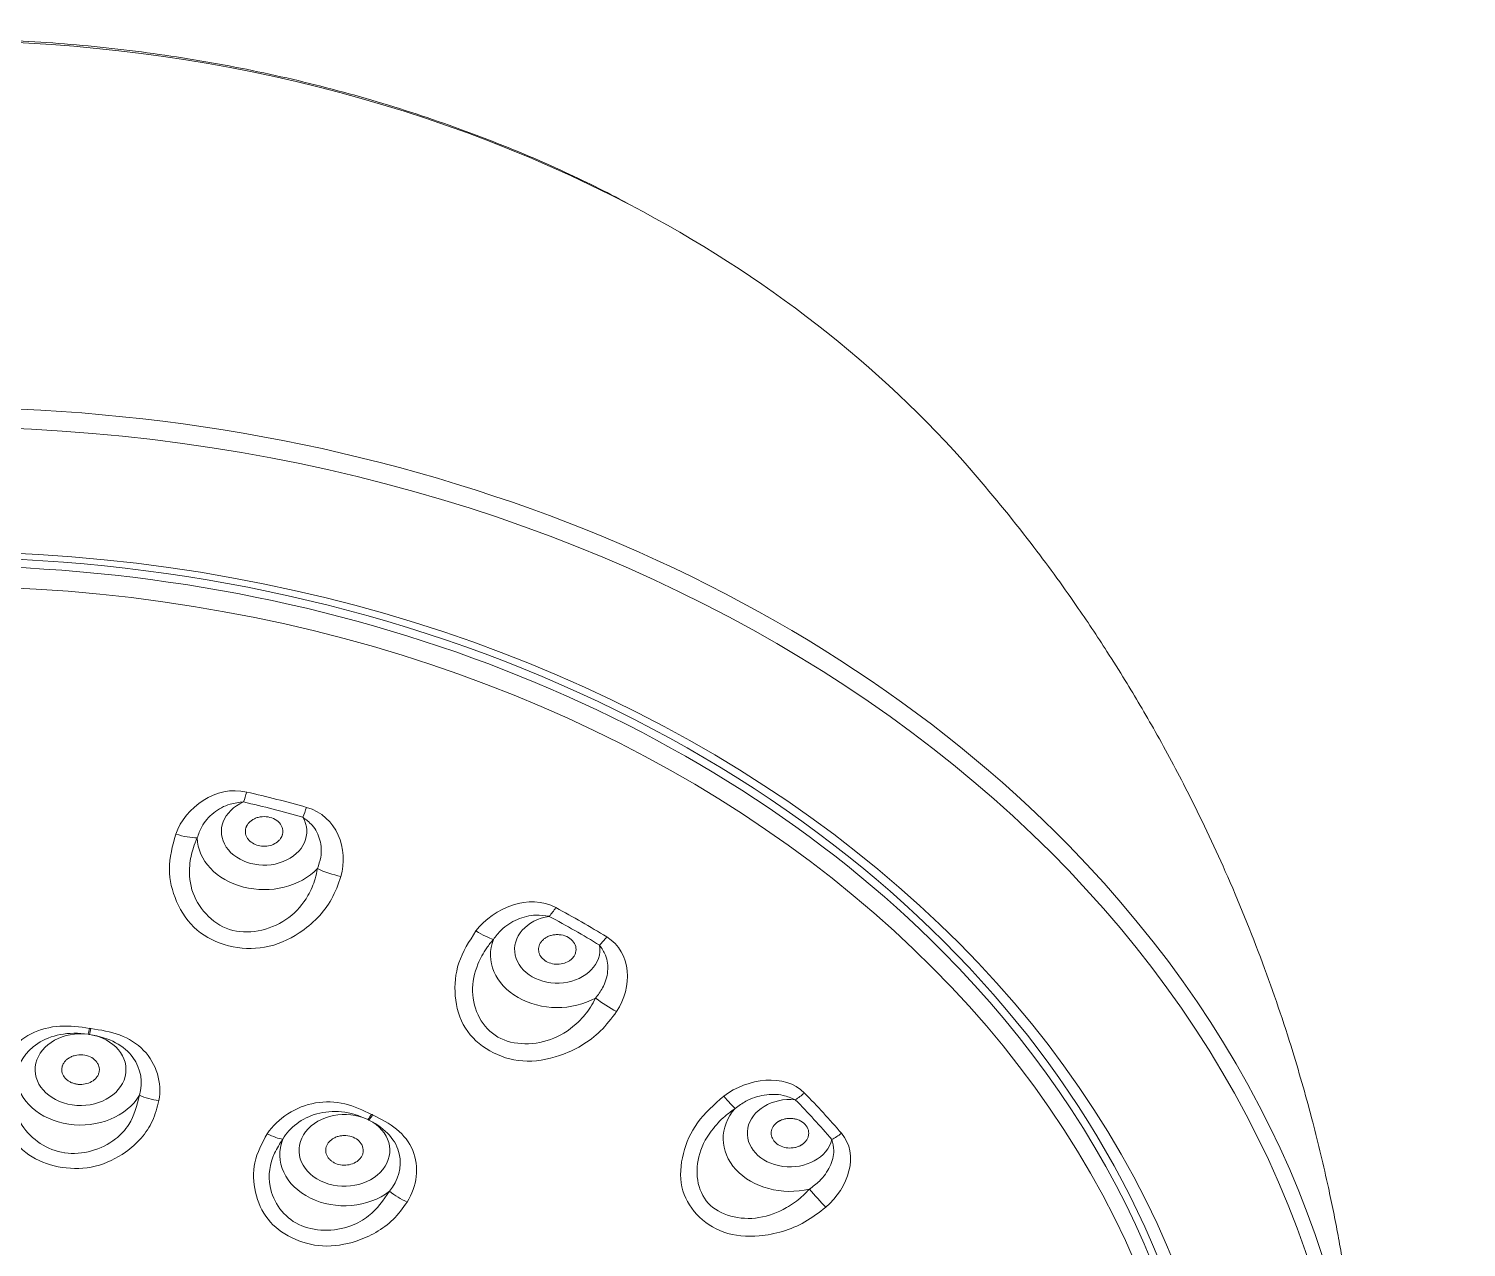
# Model space of a CAD drawing. Extents: x 0 to 1128, y 0 to 827.
# Drawn here: x 473.74 to 512.01, y 527.82 to 560.28 of the extents above; entities that cross this region are included whole.
import ezdxf

# ---------------------------------------------------------------- set-up
doc = ezdxf.new("R2010")
doc.units = 0
doc.header["$LTSCALE"] = 30
doc.header["$MEASUREMENT"] = 0
doc.layers.add('1', color=7, linetype='CONTINUOUS')

msp = doc.modelspace()

# ---------------------------------------------------------------- linework, layer by layer
at = {"layer": '1', "color": 7, "linetype": 'Continuous', "lineweight": 13}
for centre, major_axis, ratio, start_param, end_param in [((471.353, 533.645), (33.305, 0), 0.790155, 0.985535, 2.156816), ((471.353, 520.166), (-37.999, 0), 0.790155, 3.799488, 5.627397), ((471.353, 519.884), (37.699, 0), 0.790155, 5.156583, 10.55138), ((471.353, 519.075), (-34.52, 0), 0.790155, 3.141593, 6.283185), ((471.353, 519.154), (-33.944, 0), 0.790155, 3.806432, 5.595275), ((480.005, 538.895), (1.136, 0), 0.790155, 2.074479, 6.721981), ((471.353, 517.853), (28.789, 0), 0.790155, 1.22784, 1.285435), ((471.353, 517.883), (-29.098, 0), 0.790155, 4.369432, 4.427027), ((477.584, 539.185), (-0.937, 0.348), 0.320636, 1.760258, 2.438286), ((480.005, 538.751), (-1.779, 0), 0.790155, 0.018537, 2.494737), ((481.937, 538.068), (-0.961, 0.277), 0.334397, 1.106661, 1.78469), ((487.811, 535.752), (1.136, 0), 0.790155, 1.76032, 6.407821), ((471.353, 517.853), (28.789, 0), 0.790155, 0.91368, 0.971275), ((471.353, 517.883), (-29.098, 0), 0.790155, 4.055273, 4.112868), ((485.494, 536.636), (-0.794, 0.608), 0.231194, 1.935136, 2.613165), ((487.811, 535.609), (-1.779, 0), 0.790155, 5.987563, 8.463763), ((489.197, 534.51), (-0.834, 0.551), 0.257371, 1.289224, 1.967253), ((475.119, 532.551), (1.209, 0), 0.790155, 1.401382, 7.653797), ((471.353, 516.628), (21.709, 0), 0.790155, 1.38514, 1.386853), ((471.353, 516.642), (21.895, 0), 0.790155, 1.38514, 1.386853), ((475.119, 532.436), (-1.723, 0), 0.790155, 0.059394, 2.712599), ((477.154, 532.076), (-0.787, 0.142), 0.42214, 1.013095, 1.709958), ((492.02, 532.279), (-0.602, 0.799), 0.096628, 2.072191, 2.75022), ((494.005, 530.858), (1.136, 0), 0.790155, 1.44616, 6.093662), ((471.353, 517.853), (28.789, 0), 0.790155, 0.599521, 0.657116), ((471.353, 517.883), (-29.098, 0), 0.790155, 3.741114, 3.798709), ((482.144, 530.4), (1.209, 0), 0.790155, 1.031783, 7.284197), ((471.353, 516.628), (21.709, 0), 0.790155, 1.015541, 1.017254), ((471.353, 516.642), (21.895, 0), 0.790155, 1.015541, 1.017254), ((494.005, 530.714), (-1.779, 0), 0.790155, 5.673404, 8.149603), ((480.014, 531.201), (-0.662, 0.45), 0.33463, 1.904064, 2.600928), ((482.144, 530.286), (-1.723, 0), 0.790155, 5.97298, 8.626186), ((483.705, 529.395), (-0.678, 0.425), 0.346531, 1.241123, 1.937986), ((494.711, 529.353), (-0.651, 0.759), 0.132657, 1.436016, 2.114044)]:
    msp.add_ellipse(centre, major_axis=major_axis, ratio=ratio, start_param=start_param, end_param=end_param, dxfattribs=at)
at = {"layer": '1', "color": 7, "linetype": 'Continuous', "lineweight": 18}
for centre, major_axis, ratio, start_param, end_param in [((471.353, 533.645), (33.305, 0), 0.790155, 0.600291, 0.985535), ((471.353, 519.24), (34.11, 0), 0.790155, 0, 3.141593), ((479.457, 540.294), (-0.226, -0.974), 0.172536, 0.930946, 1.244835), ((481.033, 539.889), (0.272, 0.962), 0.206104, 4.08148, 4.395369), ((471.353, 520.166), (-37.999, 0), 0.790155, 2.502798, 3.799488), ((487.597, 537.247), (-0.475, -0.88), 0.345831, 1.001195, 1.315084), ((488.938, 536.477), (0.521, 0.854), 0.374386, 4.16163, 4.475518), ((471.353, 519.154), (-33.944, 0), 0.790155, 3.141593, 3.806432), ((475.323, 533.982), (0.116, 0.791), 0.112105, 4.060876, 4.295291), ((475.36, 533.977), (-0.117, -0.791), 0.113137, 0.919438, 1.153853), ((494.146, 532.361), (-0.716, -0.699), 0.485274, 1.128317, 1.442205), ((482.765, 531.71), (0.351, 0.719), 0.322207, 4.129124, 4.363538), ((482.797, 531.695), (-0.352, -0.718), 0.3231, 0.988018, 1.222433), ((495.121, 531.301), (0.756, 0.654), 0.50602, 4.299832, 4.61372)]:
    msp.add_ellipse(centre, major_axis=major_axis, ratio=ratio, start_param=start_param, end_param=end_param, dxfattribs=at)
at = {"layer": '1', "color": 7, "linetype": 'Continuous', "lineweight": 13}
msp.add_ellipse((471.353, 518.862), major_axis=(33.622, 0), ratio=0.790155, dxfattribs=at)
at = {"layer": '1', "color": 7, "linetype": 'Continuous', "lineweight": 18}
for points, knots in [([(489.685, 555.624), (489.102, 555.935), (487.79, 556.587), (485.662, 557.466), (483.326, 558.264), (480.921, 558.917), (478.46, 559.422), (475.958, 559.777), (473.43, 559.98), (470.89, 560.029), (468.353, 559.924), (465.832, 559.666), (463.343, 559.256), (460.899, 558.695), (458.514, 557.99), (456.207, 557.136), (454.368, 556.336), (453.332, 555.787), (453.006, 555.607)], [0, 0, 0, 0, 0.053995, 0.119334, 0.18469, 0.250058, 0.315434, 0.380815, 0.446199, 0.511588, 0.576982, 0.642381, 0.707786, 0.773197, 0.838615, 0.904038, 0.969462, 1, 1, 1, 1]), ([(509.351, 520.32), (509.345, 521.096), (509.297, 522.495), (509.145, 524.366), (508.977, 525.776), (508.831, 526.773), (508.71, 527.507), (508.597, 528.138), (508.474, 528.772), (508.262, 529.78), (507.922, 531.205), (507.354, 533.207), (506.594, 535.444), (505.653, 537.76), (504.68, 539.807), (503.896, 541.271), (503.334, 542.248), (502.909, 542.957), (502.352, 543.843), (501.53, 545.076), (500.325, 546.727), (499.345, 547.925), (498.775, 548.579)], [0, 0, 0, 0, 0.075311, 0.136171, 0.182256, 0.21336, 0.234183, 0.25491, 0.275875, 0.297078, 0.355152, 0.418363, 0.49946, 0.584913, 0.661635, 0.720158, 0.746456, 0.771986, 0.801818, 0.849529, 0.915719, 1, 1, 1, 1]), ([(479.457, 539.681), (479.337, 539.668), (479.048, 539.636), (478.64, 539.408), (478.349, 539.075), (478.261, 538.824), (478.227, 538.725)], [0, 0, 0, 0, 0.208279, 0.500324, 0.801781, 1, 1, 1, 1]), ([(480.481, 538.773), (480.483, 538.779), (480.488, 538.792), (480.496, 538.819), (480.506, 538.867), (480.506, 538.936), (480.484, 539.016), (480.428, 539.117), (480.31, 539.222), (480.113, 539.293), (479.931, 539.292), (479.796, 539.257), (479.705, 539.214), (479.628, 539.158), (479.578, 539.103), (479.551, 539.062), (479.539, 539.037), (479.532, 539.022), (479.527, 539.01), (479.522, 538.997), (479.515, 538.975), (479.5, 538.906), (479.508, 538.817), (479.55, 538.726), (479.612, 538.643), (479.722, 538.559), (479.89, 538.501), (480.077, 538.494), (480.256, 538.542), (480.377, 538.623), (480.444, 538.702), (480.47, 538.747), (480.479, 538.77), (480.481, 538.773)], [0, 0, 0, 0, 0.007812, 0.015625, 0.03125, 0.0625, 0.09375, 0.125, 0.1875, 0.25, 0.3125, 0.34375, 0.375, 0.40625, 0.4375, 0.453125, 0.460938, 0.46875, 0.472656, 0.476562, 0.484375, 0.5, 0.5625, 0.59375, 0.625, 0.6875, 0.75, 0.8125, 0.875, 0.9375, 0.96875, 0.996094, 1, 1, 1, 1]), ([(481.425, 537.904), (481.46, 538.005), (481.547, 538.255), (481.521, 538.669), (481.335, 539.048), (481.122, 539.209), (481.033, 539.276)], [0, 0, 0, 0, 0.200427, 0.49953, 0.790892, 1, 1, 1, 1]), ([(487.597, 536.634), (487.478, 536.65), (487.192, 536.691), (486.729, 536.572), (486.341, 536.323), (486.175, 536.105), (486.109, 536.018)], [0, 0, 0, 0, 0.208279, 0.500324, 0.801781, 1, 1, 1, 1]), ([(488.215, 535.52), (488.22, 535.525), (488.23, 535.537), (488.248, 535.56), (488.276, 535.603), (488.303, 535.669), (488.314, 535.751), (488.3, 535.861), (488.229, 535.989), (488.069, 536.104), (487.896, 536.149), (487.754, 536.147), (487.65, 536.129), (487.555, 536.095), (487.486, 536.055), (487.444, 536.022), (487.423, 536.002), (487.41, 535.989), (487.401, 535.978), (487.391, 535.967), (487.376, 535.948), (487.334, 535.886), (487.308, 535.8), (487.312, 535.703), (487.338, 535.608), (487.41, 535.502), (487.547, 535.406), (487.723, 535.354), (487.912, 535.356), (488.058, 535.403), (488.153, 535.461), (488.194, 535.498), (488.213, 535.517), (488.215, 535.52)], [0, 0, 0, 0, 0.007812, 0.015625, 0.03125, 0.0625, 0.09375, 0.125, 0.1875, 0.25, 0.3125, 0.34375, 0.375, 0.40625, 0.4375, 0.453125, 0.460938, 0.46875, 0.472656, 0.476562, 0.484375, 0.5, 0.5625, 0.59375, 0.625, 0.6875, 0.75, 0.8125, 0.875, 0.9375, 0.96875, 0.996094, 1, 1, 1, 1]), ([(488.829, 534.456), (488.896, 534.544), (489.063, 534.762), (489.18, 535.166), (489.138, 535.573), (488.997, 535.778), (488.938, 535.864)], [0, 0, 0, 0, 0.200427, 0.49953, 0.790892, 1, 1, 1, 1]), ([(475.611, 532.48), (475.614, 532.493), (475.619, 532.519), (475.621, 532.572), (475.61, 532.639), (475.577, 532.716), (475.509, 532.809), (475.379, 532.901), (475.18, 532.954), (475.004, 532.942), (474.876, 532.899), (474.791, 532.852), (474.721, 532.793), (474.667, 532.725), (474.641, 532.669), (474.63, 532.631), (474.624, 532.606), (474.614, 532.535), (474.635, 532.42), (474.713, 532.311), (474.802, 532.242), (474.88, 532.201), (474.966, 532.172), (475.087, 532.151), (475.247, 532.159), (475.421, 532.223), (475.531, 532.316), (475.581, 532.394), (475.601, 532.442), (475.608, 532.467), (475.611, 532.48)], [0, 0, 0, 0, 0.015625, 0.03125, 0.0625, 0.09375, 0.125, 0.1875, 0.25, 0.3125, 0.34375, 0.375, 0.40625, 0.4375, 0.46875, 0.476562, 0.484375, 0.5, 0.5625, 0.625, 0.65625, 0.6875, 0.71875, 0.75, 0.8125, 0.875, 0.9375, 0.96875, 0.984375, 1, 1, 1, 1]), ([(494.146, 531.748), (494.04, 531.793), (493.786, 531.901), (493.313, 531.899), (492.867, 531.755), (492.638, 531.586), (492.547, 531.519)], [0, 0, 0, 0, 0.208279, 0.500324, 0.801781, 1, 1, 1, 1]), ([(494.299, 530.538), (494.306, 530.542), (494.32, 530.55), (494.346, 530.568), (494.389, 530.602), (494.441, 530.658), (494.483, 530.733), (494.513, 530.841), (494.496, 530.981), (494.389, 531.129), (494.241, 531.214), (494.105, 531.247), (494, 531.255), (493.896, 531.246), (493.815, 531.224), (493.762, 531.203), (493.734, 531.19), (493.717, 531.18), (493.703, 531.173), (493.691, 531.165), (493.669, 531.15), (493.604, 531.101), (493.545, 531.026), (493.511, 530.932), (493.499, 530.836), (493.526, 530.718), (493.619, 530.592), (493.766, 530.5), (493.946, 530.456), (494.104, 530.465), (494.217, 530.497), (494.271, 530.522), (494.296, 530.536), (494.299, 530.538)], [0, 0, 0, 0, 0.007812, 0.015625, 0.03125, 0.0625, 0.09375, 0.125, 0.1875, 0.25, 0.3125, 0.34375, 0.375, 0.40625, 0.4375, 0.453125, 0.460938, 0.46875, 0.472656, 0.476562, 0.484375, 0.5, 0.5625, 0.59375, 0.625, 0.6875, 0.75, 0.8125, 0.875, 0.9375, 0.96875, 0.996094, 1, 1, 1, 1]), ([(482.571, 530.194), (482.58, 530.205), (482.595, 530.228), (482.622, 530.277), (482.643, 530.342), (482.647, 530.423), (482.625, 530.53), (482.547, 530.653), (482.386, 530.759), (482.216, 530.798), (482.077, 530.794), (481.976, 530.775), (481.883, 530.74), (481.802, 530.692), (481.753, 530.647), (481.725, 530.615), (481.707, 530.593), (481.666, 530.53), (481.633, 530.417), (481.656, 530.293), (481.708, 530.203), (481.761, 530.143), (481.828, 530.091), (481.932, 530.037), (482.084, 529.999), (482.276, 530.009), (482.421, 530.064), (482.503, 530.123), (482.544, 530.162), (482.562, 530.183), (482.571, 530.194)], [0, 0, 0, 0, 0.015625, 0.03125, 0.0625, 0.09375, 0.125, 0.1875, 0.25, 0.3125, 0.34375, 0.375, 0.40625, 0.4375, 0.46875, 0.476562, 0.484375, 0.5, 0.5625, 0.625, 0.65625, 0.6875, 0.71875, 0.75, 0.8125, 0.875, 0.9375, 0.96875, 0.984375, 1, 1, 1, 1]), ([(494.523, 529.37), (494.615, 529.437), (494.844, 529.606), (495.094, 529.964), (495.2, 530.363), (495.144, 530.592), (495.121, 530.688)], [0, 0, 0, 0, 0.200427, 0.49953, 0.790892, 1, 1, 1, 1])]:
    msp.add_open_spline(points, degree=3, knots=knots, dxfattribs=at)
at = {"layer": '1', "color": 7, "linetype": 'Continuous', "lineweight": 13}
for points in [[(479.544, 539.945), (478.719, 540.136), (477.915, 539.535), (477.651, 538.825)], [(482.051, 537.695), (482.259, 538.417), (481.951, 539.306), (481.137, 539.536)], [(487.771, 536.865), (487.061, 537.248), (486.119, 536.866), (485.646, 536.248)], [(489.389, 534.099), (489.814, 534.742), (489.81, 535.67), (489.126, 536.087)], [(494.391, 531.927), (493.866, 532.465), (492.878, 532.324), (492.242, 531.845)], [(494.961, 528.887), (495.561, 529.402), (495.863, 530.293), (495.376, 530.856)]]:
    msp.add_open_spline(points, degree=3, dxfattribs=at)
for points, knots in [([(482.051, 537.695), (481.978, 537.489), (481.836, 537.092), (481.445, 536.578), (480.863, 536.101), (480.044, 535.734), (479.042, 535.792), (478.155, 536.215), (477.633, 536.994), (477.405, 537.908), (477.567, 538.513), (477.651, 538.825)], [0, 0, 0, 0, 0.087456, 0.169153, 0.25014, 0.377375, 0.499739, 0.622279, 0.749894, 0.871256, 1, 1, 1, 1]), ([(478.227, 538.725), (478.189, 538.639), (478.087, 538.403), (477.992, 537.902), (478.07, 537.006), (478.69, 536.383), (479.659, 536.135), (480.555, 536.37), (481.148, 537.094), (481.359, 537.565), (481.407, 537.814), (481.425, 537.904)], [0, 0, 0, 0, 0.046355, 0.127416, 0.254336, 0.50001, 0.500136, 0.746142, 0.872777, 0.954138, 1, 1, 1, 1]), ([(489.389, 534.099), (489.255, 533.919), (488.995, 533.572), (488.466, 533.173), (487.771, 532.856), (486.889, 532.702), (485.973, 533), (485.282, 533.621), (485.043, 534.494), (485.123, 535.428), (485.468, 535.969), (485.646, 536.248)], [0, 0, 0, 0, 0.087456, 0.169153, 0.25014, 0.377375, 0.499739, 0.622279, 0.749894, 0.871256, 1, 1, 1, 1]), ([(486.109, 536.018), (486.048, 535.945), (485.882, 535.742), (485.64, 535.284), (485.435, 534.403), (485.817, 533.655), (486.641, 533.182), (487.55, 533.191), (488.325, 533.744), (488.666, 534.146), (488.786, 534.374), (488.829, 534.456)], [0, 0, 0, 0, 0.046355, 0.127416, 0.254336, 0.50001, 0.500136, 0.746142, 0.872777, 0.954138, 1, 1, 1, 1]), ([(475.357, 533.65), (475.099, 533.688), (474.833, 533.725), (474.3, 533.692), (474.037, 533.623), (473.34, 533.27), (473.004, 532.834), (472.899, 532.363)], [0, 0, 0, 0, 0.25, 0.25, 0.5, 0.5, 1, 1, 1, 1]), ([(473.399, 532.355), (473.443, 532.693), (473.645, 533.028), (474.148, 533.359), (474.351, 533.442), (474.807, 533.528), (475.063, 533.529), (475.323, 533.492)], [0, 0, 0, 0, 0.5, 0.5, 0.75, 0.75, 1, 1, 1, 1]), ([(477.204, 531.727), (477.29, 532.202), (477.145, 532.707), (476.625, 533.242), (476.404, 533.382), (475.915, 533.565), (475.655, 533.606), (475.394, 533.644)], [0, 0, 0, 0, 0.5, 0.5, 0.75, 0.75, 1, 1, 1, 1]), ([(475.36, 533.487), (475.622, 533.446), (475.856, 533.373), (476.246, 533.163), (476.4, 533.028), (476.735, 532.571), (476.785, 532.201), (476.686, 531.87)], [0, 0, 0, 0, 0.25, 0.25, 0.5, 0.5, 1, 1, 1, 1]), ([(477.204, 531.727), (477.157, 531.543), (477.066, 531.186), (476.75, 530.715), (476.254, 530.272), (475.534, 529.915), (474.627, 529.896), (473.78, 530.177), (473.189, 530.781), (472.813, 531.538), (472.87, 532.086), (472.899, 532.363)], [0, 0, 0, 0, 0.087607, 0.169371, 0.250856, 0.377447, 0.501128, 0.621802, 0.747777, 0.872041, 1, 1, 1, 1]), ([(473.399, 532.355), (473.37, 532.216), (473.278, 531.779), (473.504, 530.892), (474.237, 530.402), (475.156, 530.267), (475.88, 530.477), (476.507, 531.159), (476.618, 531.597), (476.686, 531.87)], [0, 0, 0, 0, 0.080562, 0.253207, 0.499831, 0.500495, 0.747529, 0.843295, 1, 1, 1, 1]), ([(482.863, 531.358), (482.639, 531.467), (482.408, 531.578), (481.903, 531.698), (481.632, 531.708), (480.851, 531.573), (480.369, 531.258), (480.088, 530.844)], [0, 0, 0, 0, 0.25, 0.25, 0.5, 0.5, 1, 1, 1, 1]), ([(494.961, 528.887), (494.779, 528.747), (494.428, 528.476), (493.813, 528.22), (493.072, 528.083), (492.214, 528.147), (491.473, 528.653), (491.044, 529.413), (491.114, 530.308), (491.494, 531.184), (491.987, 531.62), (492.242, 531.845)], [0, 0, 0, 0, 0.087456, 0.169153, 0.25014, 0.377375, 0.499739, 0.622279, 0.749894, 0.871256, 1, 1, 1, 1]), ([(480.504, 530.701), (480.683, 531.006), (481.009, 531.264), (481.615, 531.43), (481.838, 531.451), (482.3, 531.401), (482.539, 531.328), (482.765, 531.22)], [0, 0, 0, 0, 0.5, 0.5, 0.75, 0.75, 1, 1, 1, 1]), ([(482.797, 531.205), (483.022, 531.092), (483.207, 530.957), (483.478, 530.649), (483.563, 530.479), (483.681, 529.955), (483.574, 529.593), (483.347, 529.31)], [0, 0, 0, 0, 0.25, 0.25, 0.5, 0.5, 1, 1, 1, 1]), ([(483.811, 529.023), (484.077, 529.446), (484.141, 529.962), (483.872, 530.614), (483.723, 530.809), (483.344, 531.12), (483.12, 531.232), (482.894, 531.343)], [0, 0, 0, 0, 0.5, 0.5, 0.75, 0.75, 1, 1, 1, 1]), ([(492.547, 531.519), (492.469, 531.463), (492.254, 531.308), (491.889, 530.926), (491.422, 530.129), (491.529, 529.32), (492.127, 528.669), (492.959, 528.46), (493.841, 528.806), (494.278, 529.11), (494.458, 529.301), (494.523, 529.37)], [0, 0, 0, 0, 0.046355, 0.127416, 0.254336, 0.50001, 0.500136, 0.746142, 0.872777, 0.954138, 1, 1, 1, 1]), ([(483.811, 529.023), (483.696, 528.862), (483.472, 528.552), (482.995, 528.198), (482.364, 527.922), (481.56, 527.79), (480.714, 528.029), (480.043, 528.535), (479.735, 529.272), (479.685, 530.092), (479.952, 530.591), (480.088, 530.844)], [0, 0, 0, 0, 0.087607, 0.169371, 0.250856, 0.377447, 0.501128, 0.621802, 0.747777, 0.872041, 1, 1, 1, 1]), ([(480.504, 530.701), (480.424, 530.578), (480.174, 530.192), (480.043, 529.29), (480.53, 528.62), (481.326, 528.232), (482.075, 528.225), (482.912, 528.69), (483.18, 529.073), (483.347, 529.31)], [0, 0, 0, 0, 0.080562, 0.253207, 0.499831, 0.500495, 0.747529, 0.843295, 1, 1, 1, 1])]:
    msp.add_open_spline(points, degree=3, knots=knots, dxfattribs=at)

doc.saveas('drawing.dxf')
